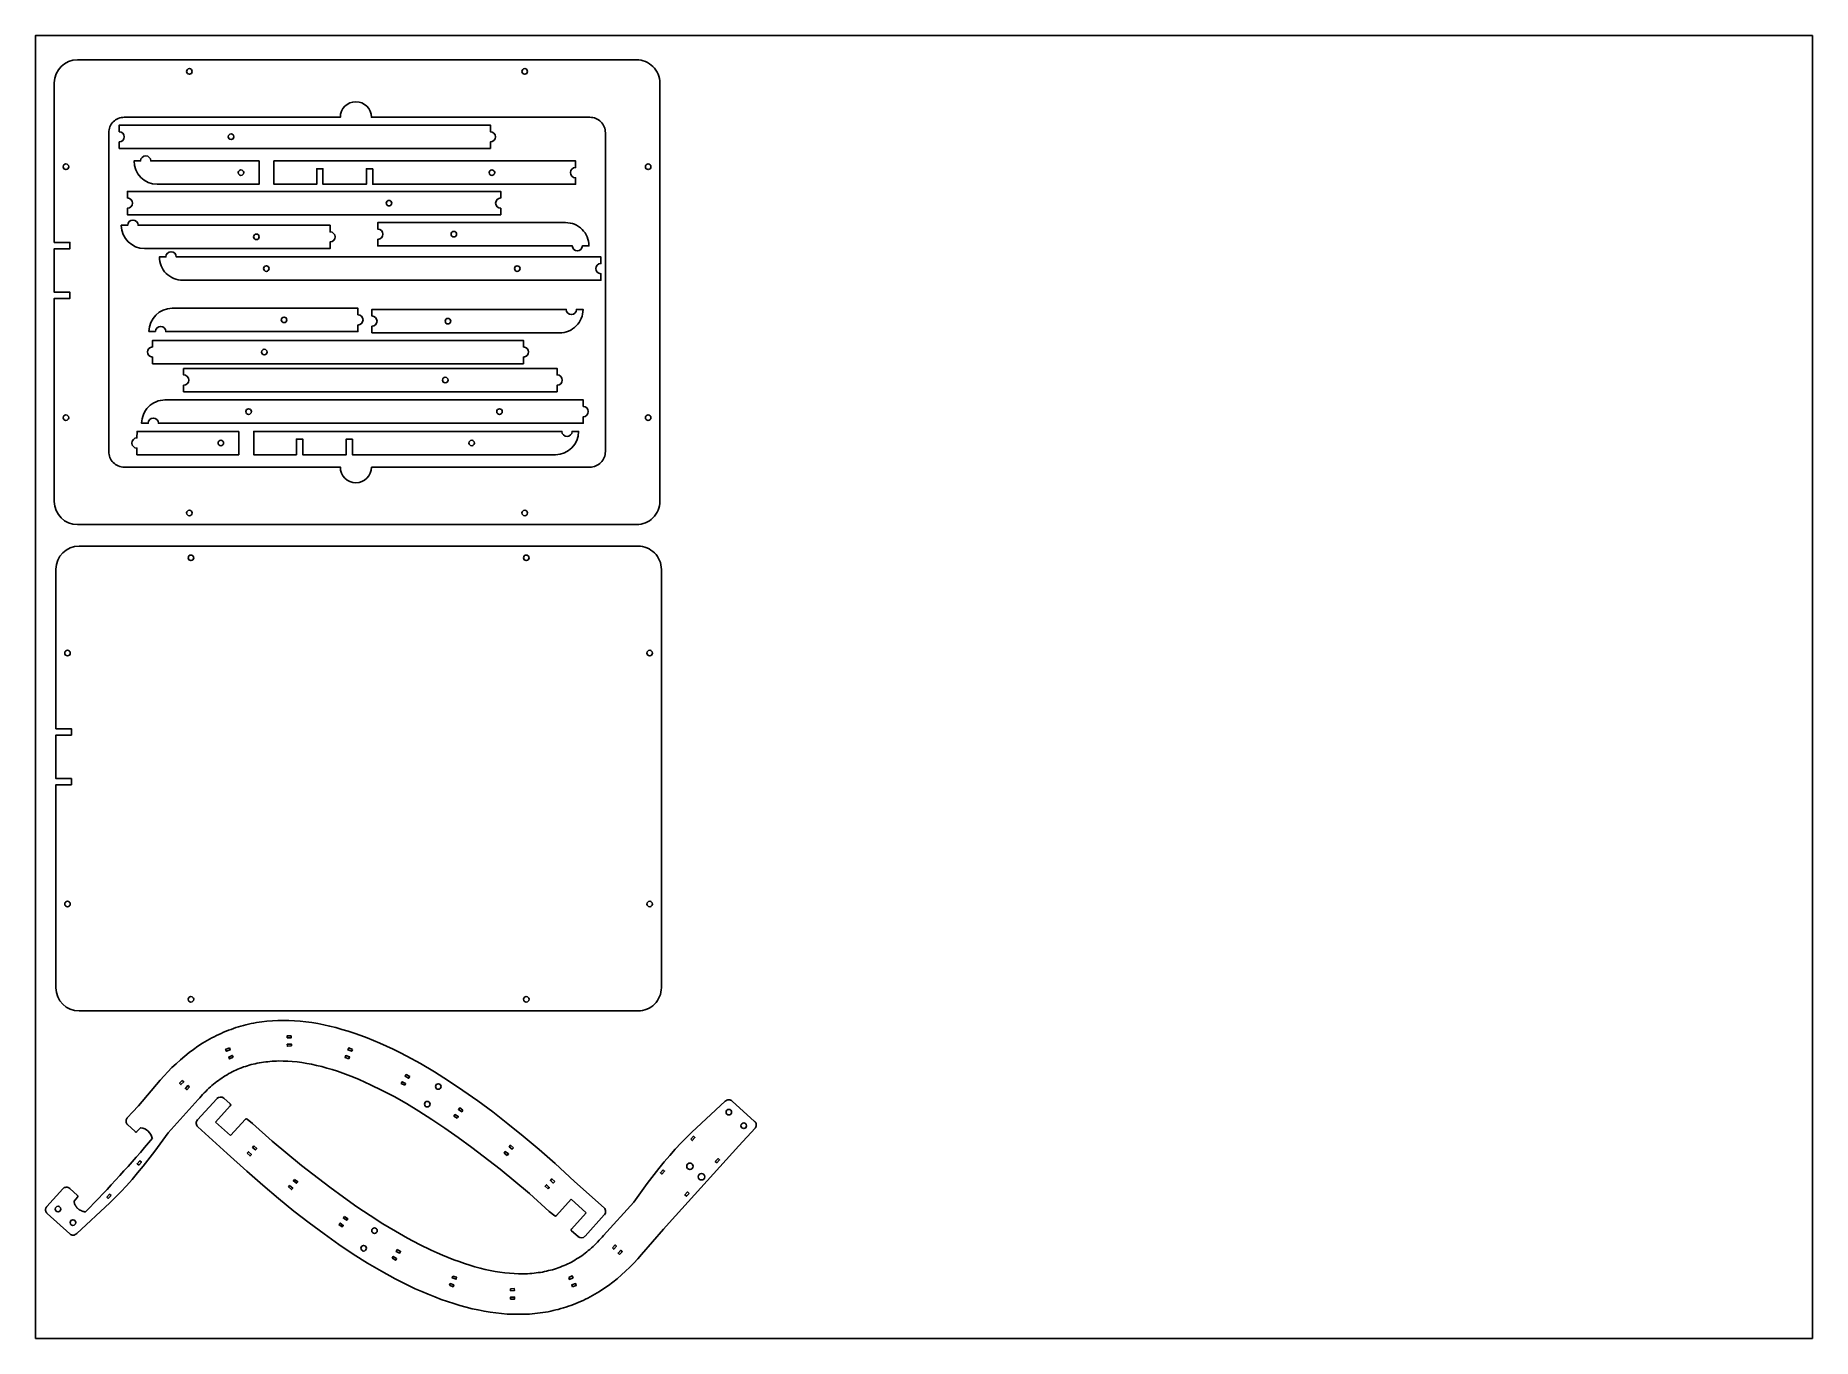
# Model space of a CAD drawing. Extents: x -4135 to -2992, y 142 to 980.
import ezdxf

# ---------------------------------------------------------------- set-up
doc = ezdxf.new("R2010")
doc.units = 0
doc.layers.add('FAB_2$_CUT_2', color=1, linetype='CONTINUOUS')

msp = doc.modelspace()

# ---------------------------------------------------------------- linework, layer by layer
at = {"layer": 'FAB_2$_CUT_2'}
for p, q in [((-4068.6, 292), (-4072.4, 287.9)), ((-4030.1, 296), (-4049.5, 274.6)), ((-4018.2, 296.5), (-4030.6, 282.8)), ((-4019, 281.5), (-4009.5, 292)), ((-4069.5, 275.3), (-4067, 277.9)), ((-4030.4, 278.3), (-4011.5, 261.3)), ((-4019, 281.5), (-4009.3, 272.8)), ((-3999.7, 283.3), (-4009.3, 272.8)), ((-3995.1, 280.6), (-3998.6, 283.4)), ((-3995.1, 280.6), (-3982.5, 269.1)), ((-4011.5, 261.3), (-3998.9, 249.8)), ((-3788, 243.3), (-3800.6, 254.8)), ((-3769.1, 226.3), (-3788, 243.3)), ((-4110, 230.5), (-4107.7, 233.2)), ((-3804.4, 224), (-3817, 235.5)), ((-3799.7, 221.3), (-3790.2, 231.8)), ((-3780.5, 223.1), (-3790.2, 231.8)), ((-3769.4, 208.6), (-3750, 230)), ((-3804.4, 224), (-3800.8, 221.2)), ((-3780.5, 223.1), (-3790, 212.6)), ((-3781.3, 208.1), (-3768.9, 221.8))]:
    msp.add_line(p, q, dxfattribs=at)
for points in [[(-4134.8, 142.3), (-2991.8, 142.3), (-2991.8, 980.3), (-4134.8, 980.3)], [(-3970.3, 336.9), (-3970.3, 335.7), (-3972.9, 335.7), (-3972.8, 337)], [(-3970.2, 330.4), (-3972.7, 330.2), (-3972.8, 331.5), (-3970.2, 331.6)], [(-4010.1, 329.1), (-4009.6, 327.9), (-4012, 327), (-4012.5, 328.2)], [(-4007.6, 323.2), (-4010, 322.1), (-4010.5, 323.3), (-4008.2, 324.3)], [(-3933.2, 322.2), (-3935.6, 323), (-3935.2, 324.2), (-3932.8, 323.4)], [(-3930.9, 328.1), (-3931.4, 327), (-3933.8, 327.9), (-3933.3, 329.1)], [(-3894.1, 310.7), (-3894.8, 309.6), (-3897, 310.9), (-3896.3, 312)], [(-4040.4, 308.3), (-4039.4, 307.4), (-4041.2, 305.6), (-4042.1, 306.5)], [(-4035.8, 304.1), (-4037.5, 302.2), (-4038.4, 303), (-4036.7, 304.9)], [(-3897.3, 305.1), (-3899.5, 306.3), (-3898.9, 307.4), (-3896.7, 306.2)], [(-3863.5, 283.9), (-3865.6, 285.3), (-3864.9, 286.3), (-3862.8, 284.9)], [(-3859.9, 289.1), (-3860.6, 288.1), (-3862.7, 289.6), (-3861.9, 290.6)], [(-3994.4, 266.1), (-3992.5, 264.4), (-3993.3, 263.5), (-3995.2, 265.2)], [(-3827.4, 264.9), (-3828.2, 264), (-3830.1, 265.6), (-3829.3, 266.6)], [(-3713.2, 270.4), (-3711.5, 272.3), (-3710.6, 271.5), (-3712.3, 269.6)], [(-4068.4, 253.8), (-4069.4, 254.7), (-4067.6, 256.6), (-4066.7, 255.7)], [(-3998.6, 261.4), (-3997.8, 262.4), (-3995.9, 260.7), (-3996.8, 259.7)], [(-3831.3, 260), (-3833.3, 261.5), (-3832.6, 262.5), (-3830.5, 261)], [(-3696.5, 255.3), (-3697.5, 256.1), (-3695.7, 258), (-3694.8, 257.1)], [(-3972.1, 239.7), (-3971.3, 240.6), (-3969.3, 239), (-3970.2, 238)], [(-3968.2, 244.6), (-3966.1, 243.1), (-3966.9, 242.1), (-3968.9, 243.6)], [(-3805.1, 238.5), (-3807, 240.2), (-3806.1, 241.1), (-3804.3, 239.4)], [(-3800.8, 243.2), (-3801.7, 242.2), (-3803.6, 243.9), (-3802.7, 244.9)], [(-3731.1, 250.8), (-3730.1, 249.9), (-3731.8, 248), (-3732.8, 248.9)], [(-4086.2, 234.2), (-4088, 232.3), (-4088.9, 233.1), (-4087.2, 235)], [(-3714.4, 235.6), (-3716.1, 233.7), (-3717, 234.6), (-3715.3, 236.5)], [(-3936, 220.7), (-3933.9, 219.3), (-3934.6, 218.3), (-3936.7, 219.6)], [(-3939.6, 215.5), (-3938.9, 216.5), (-3936.8, 215), (-3937.6, 214)], [(-3905.3, 193.9), (-3904.7, 195), (-3902.5, 193.7), (-3903.1, 192.6)], [(-3902.2, 199.5), (-3900, 198.3), (-3900.6, 197.2), (-3902.8, 198.3)], [(-3763.7, 200.5), (-3762, 202.4), (-3761.1, 201.6), (-3762.8, 199.7)], [(-3759.1, 196.3), (-3760, 197.2), (-3758.3, 199), (-3757.4, 198.1)], [(-3868.5, 176.5), (-3868, 177.6), (-3865.7, 176.7), (-3866.2, 175.5)], [(-3866.3, 182.4), (-3863.9, 181.6), (-3864.3, 180.4), (-3866.7, 181.2)], [(-3829.3, 174.2), (-3826.8, 174.4), (-3826.7, 173.1), (-3829.2, 173)], [(-3791.8, 181.4), (-3789.5, 182.5), (-3789, 181.3), (-3791.3, 180.3)], [(-3789.4, 175.5), (-3789.8, 176.7), (-3787.4, 177.6), (-3787, 176.4)], [(-3829.2, 167.6), (-3829.2, 168.9), (-3826.6, 168.9), (-3826.6, 167.6)]]:
    msp.add_lwpolyline(points, close=True, dxfattribs=at)
for points in [[(-3810.5, 665.7), (-3748.2, 665.7, 0.414214), (-3733.2, 680.7), (-3733.2, 949.7, 0.414214), (-3748.2, 964.7), (-3810.5, 964.7), (-4107.7, 964.7, 0.410961), (-4122.7, 949.8), (-4122.7, 847.2), (-4112.7, 847.2), (-4112.7, 843.2), (-4122.7, 843.2), (-4122.7, 815.2), (-4112.7, 815.2), (-4112.7, 811.2), (-4122.7, 811.2), (-4122.7, 680.5, 0.410961), (-4107.7, 665.7)], [(-3918.7, 702.7, -1), (-3938.7, 702.7), (-4077.7, 702.7, -0.414214), (-4087.7, 712.7), (-4087.7, 917.7, -0.414214), (-4077.7, 927.7), (-3938.7, 927.7, -1), (-3918.7, 927.7), (-3810.5, 927.7), (-3778.2, 927.7, -0.414214), (-3768.2, 917.7), (-3768.2, 712.7, -0.414214), (-3778.2, 702.7)], [(-3842.2, 907.7), (-3842.2, 911.9, 1), (-3842.2, 918.4), (-3842.2, 922.7), (-4080.9, 922.7), (-4080.9, 918.4, -1), (-4080.9, 911.9), (-4080.9, 907.7)], [(-4056.4, 899.6), (-4060.6, 899.6, 1), (-4067.2, 899.6), (-4071.4, 899.6, 0.410961), (-4056.6, 884.6), (-3991, 884.6), (-3991, 899.6)], [(-3917.9, 894.6), (-3917.9, 884.6), (-3787.4, 884.6), (-3787.4, 888.8, -1), (-3787.4, 895.4), (-3787.4, 899.6), (-3981.4, 899.6), (-3981.4, 884.6), (-3953.9, 884.6), (-3953.9, 894.6), (-3949.9, 894.6), (-3949.9, 884.6), (-3921.9, 884.6), (-3921.9, 894.6)], [(-3892.3, 865), (-3835.5, 865), (-3835.5, 869.2, -1), (-3835.5, 875.8), (-3835.5, 880), (-4075.7, 880), (-4075.7, 875.8, -1), (-4075.7, 869.2), (-4075.7, 865)], [(-4064.6, 843.3), (-3945.3, 843.3), (-3945.3, 847.5, 1), (-3945.3, 854), (-3945.3, 858.3), (-4064.6, 858.3), (-4068.8, 858.3, 1), (-4075.4, 858.3), (-4079.6, 858.3), (-4079.6, 858.1, 0.410961)], [(-3850.5, 845), (-3793.8, 845), (-3789.5, 845, 1), (-3783, 845), (-3778.8, 845, 0.414214), (-3793.8, 860), (-3914.6, 860), (-3914.6, 855.8, -1), (-3914.6, 849.2), (-3914.6, 845)], [(-4040.1, 822.9), (-3771.1, 822.9), (-3771.1, 827.1, -1), (-3771.1, 833.6), (-3771.1, 837.9), (-4040.1, 837.9), (-4044.3, 837.9, 1), (-4050.9, 837.9), (-4055.1, 837.9, 0.414214)], [(-4046.8, 804.9, 0.410967), (-4061.8, 790), (-4057.6, 790, -1), (-4051, 789.9), (-4046.8, 789.9), (-3927.4, 789.9), (-3927.4, 794.1, 1), (-3927.4, 800.7), (-3927.4, 804.9)], [(-3854.4, 789.1), (-3797.6, 789.1, 0.414214), (-3782.6, 804.1), (-3786.8, 804.1, -1), (-3793.4, 804.1), (-3797.6, 804.1), (-3918.4, 804.1), (-3918.4, 799.9, -1), (-3918.4, 793.3), (-3918.4, 789.1)], [(-3820.9, 769.2), (-3820.9, 773.5, 1), (-3820.9, 780), (-3820.9, 784.2), (-4059.5, 784.2), (-4059.5, 780, 1), (-4059.5, 773.5), (-4059.5, 769.2)], [(-4039.5, 766.2), (-4039.5, 762, -1), (-4039.5, 755.4), (-4039.5, 751.2), (-3799.3, 751.2), (-3799.3, 755.4, 1), (-3799.3, 762), (-3799.3, 766.2)], [(-4051.5, 745.9, 0.414214), (-4066.5, 730.9), (-4062.3, 730.9, -1), (-4055.7, 730.9), (-4051.5, 730.9), (-3782.5, 730.9), (-3782.5, 735.1, 1), (-3782.5, 741.7), (-3782.5, 745.9)], [(-4004, 725.7), (-4069.4, 725.7), (-4069.5, 721.5, 1), (-4069.5, 714.9), (-4069.6, 710.7), (-4004, 710.7)], [(-3930.9, 720.7), (-3930.9, 710.7), (-3800.2, 710.7, 0.410961), (-3785.4, 725.7), (-3789.6, 725.7, -1), (-3796.2, 725.7), (-3800.4, 725.7), (-3994.4, 725.7), (-3994.4, 710.7), (-3966.9, 710.7), (-3966.9, 720.7), (-3962.9, 720.7), (-3962.9, 710.7), (-3934.9, 710.7), (-3934.9, 720.7)], [(-3823.1, 352.9), (-3747.2, 352.9, 0.414214), (-3732.2, 367.9), (-3732.2, 636.9, 0.414214), (-3747.2, 651.9), (-3823.1, 651.9), (-4106.7, 651.9, 0.410961), (-4121.7, 637), (-4121.7, 534.4), (-4111.7, 534.4), (-4111.7, 530.4), (-4121.7, 530.4), (-4121.7, 502.4), (-4111.7, 502.4), (-4111.7, 498.4), (-4121.7, 498.4), (-4121.7, 367.7, 0.410961), (-4106.7, 352.9)]]:
    msp.add_lwpolyline(points, format="xyb", close=True, dxfattribs=at)
for points in [[(-3800.6, 254.8), (-3810.9, 263.8), (-3821, 272.3), (-3830.9, 280.4), (-3840.7, 288), (-3850.3, 295.1), (-3859.8, 301.8), (-3869.1, 308), (-3878.2, 313.8), (-3887.2, 319.1), (-3896, 323.9), (-3900.4, 326.1), (-3904.7, 328.3), (-3909, 330.3), (-3913.2, 332.2), (-3917.4, 333.9), (-3921.5, 335.6), (-3925.6, 337.2), (-3929.7, 338.6), (-3933.7, 339.9), (-3937.7, 341.1), (-3941.6, 342.2), (-3945.6, 343.2), (-3949.4, 344), (-3953.2, 344.8), (-3957, 345.4), (-3960.8, 345.9), (-3964.5, 346.3), (-3968.1, 346.6), (-3971.8, 346.8), (-3975.4, 346.8), (-3978.9, 346.8), (-3982.4, 346.6), (-3985.9, 346.3), (-3989.3, 345.9), (-3992.7, 345.4), (-3994.4, 345.1), (-3996, 344.8), (-3997.7, 344.4), (-3999.4, 344), (-4001, 343.6), (-4002.6, 343.1), (-4004.2, 342.7), (-4005.9, 342.2), (-4007.5, 341.6), (-4009, 341.1), (-4010.6, 340.5), (-4012.2, 339.9), (-4013.8, 339.2), (-4015.3, 338.5), (-4016.9, 337.8), (-4018.4, 337.1), (-4019.9, 336.3), (-4021.4, 335.6), (-4024.4, 333.9), (-4027.4, 332.1), (-4030.3, 330.2), (-4033.2, 328.2), (-4036, 326.1), (-4038.8, 323.9), (-4041.6, 321.5), (-4044.3, 319), (-4047, 316.5), (-4049.6, 313.8), (-4052.1, 311.1), (-4054.5, 308.4), (-4068.6, 292)], [(-4030.1, 296), (-4029.1, 297.1), (-4028.2, 298.2), (-4027.3, 299.2), (-4026.3, 300.2), (-4025.3, 301.2), (-4024.3, 302.2), (-4023.3, 303.2), (-4022.3, 304.1), (-4021.3, 305), (-4020.3, 305.8), (-4019.3, 306.7), (-4018.2, 307.5), (-4017.1, 308.3), (-4016.1, 309.1), (-4015, 309.8), (-4013.9, 310.5), (-4012.8, 311.2), (-4011.6, 311.9), (-4010.5, 312.6), (-4009.4, 313.2), (-4008.2, 313.8), (-4007, 314.4), (-4005.9, 314.9), (-4004.7, 315.4), (-4003.5, 315.9), (-4002.2, 316.4), (-4001, 316.9), (-3999.8, 317.3), (-3998.5, 317.7), (-3997.3, 318.1), (-3996, 318.4), (-3994.7, 318.7), (-3993.4, 319), (-3992.1, 319.3), (-3990.8, 319.6), (-3989.4, 319.8), (-3988.1, 320), (-3986.7, 320.2), (-3985.4, 320.3), (-3984, 320.5), (-3982.6, 320.6), (-3981.2, 320.7), (-3979.8, 320.7), (-3978.4, 320.8), (-3975.5, 320.7), (-3972.5, 320.6), (-3969.6, 320.4), (-3966.5, 320.1), (-3963.5, 319.7), (-3960.3, 319.2), (-3957.2, 318.6), (-3954, 317.9), (-3950.7, 317.1), (-3947.4, 316.2), (-3944, 315.2), (-3940.6, 314.1), (-3937.2, 312.9), (-3933.7, 311.6), (-3930.2, 310.3), (-3926.6, 308.8), (-3923, 307.2), (-3919.3, 305.5), (-3911.8, 301.8), (-3904.1, 297.8), (-3896.2, 293.3), (-3888.2, 288.5), (-3879.9, 283.2), (-3871.5, 277.6), (-3862.9, 271.5), (-3854.1, 265.1), (-3835.9, 251.1), (-3817, 235.5)], [(-4068.6, 292), (-4075.8, 284.2), (-4075.8, 284.1), (-4075.9, 284), (-4075.9, 284), (-4075.9, 283.9), (-4076, 283.9), (-4076, 283.8), (-4076.1, 283.7), (-4076.1, 283.7), (-4076.1, 283.6), (-4076.2, 283.5), (-4076.2, 283.5), (-4076.3, 283.4), (-4076.3, 283.3), (-4076.3, 283.3), (-4076.3, 283.2), (-4076.4, 283.1), (-4076.4, 283), (-4076.4, 283), (-4076.4, 282.9), (-4076.5, 282.8), (-4076.5, 282.7), (-4076.5, 282.7), (-4076.5, 282.6), (-4076.5, 282.5), (-4076.5, 282.4), (-4076.5, 282.3), (-4076.5, 282.2), (-4076.5, 282.2), (-4076.5, 282.1), (-4076.5, 282), (-4076.5, 281.9), (-4076.5, 281.8), (-4076.5, 281.8), (-4076.5, 281.7), (-4076.5, 281.6), (-4076.5, 281.5), (-4076.5, 281.4), (-4076.5, 281.3), (-4076.4, 281.3), (-4076.4, 281.2), (-4076.4, 281.1), (-4076.4, 281), (-4076.3, 281), (-4076.3, 280.9), (-4076.3, 280.8), (-4076.3, 280.7), (-4076.2, 280.7), (-4076.2, 280.6), (-4076.1, 280.5), (-4076.1, 280.5), (-4076.1, 280.4), (-4076, 280.3), (-4076, 280.3), (-4075.9, 280.2), (-4075.9, 280.1), (-4075.9, 280.1), (-4075.8, 280), (-4075.8, 280), (-4075.7, 279.9), (-4075.7, 279.9), (-4075.6, 279.8), (-4075.6, 279.8), (-4070.6, 275.3)], [(-4009.5, 292), (-4009.4, 292), (-4009.4, 292), (-4009.4, 292), (-4009.4, 292), (-4009.4, 292), (-4009.4, 292), (-4009.4, 292.1), (-4009.4, 292.1), (-4009.3, 292.1), (-4009.3, 292.1), (-4009.3, 292.1), (-4009.3, 292.1), (-4009.3, 292.2), (-4009.3, 292.2), (-4009.3, 292.2), (-4009.3, 292.2), (-4009.3, 292.2), (-4009.3, 292.3), (-4009.3, 292.3), (-4009.3, 292.3), (-4009.3, 292.3), (-4009.3, 292.3), (-4009.3, 292.4), (-4009.3, 292.4), (-4009.3, 292.4), (-4009.2, 292.4), (-4009.2, 292.4), (-4009.2, 292.5), (-4009.2, 292.5), (-4009.2, 292.5), (-4009.2, 292.5), (-4009.2, 292.5), (-4009.2, 292.6), (-4009.2, 292.6), (-4009.3, 292.6), (-4009.3, 292.6), (-4009.3, 292.6), (-4009.3, 292.6), (-4009.3, 292.7), (-4009.3, 292.7), (-4009.3, 292.7), (-4009.3, 292.7), (-4009.3, 292.7), (-4009.3, 292.8), (-4009.3, 292.8), (-4009.3, 292.8), (-4009.3, 292.8), (-4009.3, 292.8), (-4009.3, 292.9), (-4009.3, 292.9), (-4009.4, 292.9), (-4009.4, 292.9), (-4009.4, 292.9), (-4009.4, 292.9), (-4009.4, 293), (-4009.4, 293), (-4009.4, 293), (-4009.4, 293), (-4009.4, 293), (-4009.5, 293), (-4009.5, 293), (-4009.5, 293.1), (-4009.5, 293.1), (-4013.7, 296.8)], [(-3769.4, 208.6), (-3770.3, 207.5), (-3771.3, 206.4), (-3772.2, 205.4), (-3773.2, 204.3), (-3774.2, 203.4), (-3775.1, 202.4), (-3776.1, 201.4), (-3777.1, 200.5), (-3778.2, 199.6), (-3779.2, 198.8), (-3780.2, 197.9), (-3781.3, 197.1), (-3782.3, 196.3), (-3783.4, 195.5), (-3784.5, 194.8), (-3785.6, 194.1), (-3786.7, 193.4), (-3787.8, 192.7), (-3789, 192), (-3790.1, 191.4), (-3791.3, 190.8), (-3792.4, 190.2), (-3793.6, 189.7), (-3794.8, 189.2), (-3796, 188.7), (-3797.2, 188.2), (-3798.5, 187.7), (-3799.7, 187.3), (-3801, 186.9), (-3802.2, 186.5), (-3803.5, 186.2), (-3804.8, 185.9), (-3806.1, 185.5), (-3807.4, 185.3), (-3808.7, 185), (-3810, 184.8), (-3811.4, 184.6), (-3812.7, 184.4), (-3814.1, 184.2), (-3815.5, 184.1), (-3816.9, 184), (-3818.3, 183.9), (-3819.7, 183.9), (-3821.1, 183.8), (-3824, 183.9), (-3826.9, 184), (-3829.9, 184.2), (-3832.9, 184.5), (-3836, 184.9), (-3839.1, 185.4), (-3842.3, 186), (-3845.5, 186.7), (-3848.8, 187.5), (-3852.1, 188.4), (-3855.4, 189.4), (-3858.8, 190.5), (-3862.3, 191.7), (-3865.8, 192.9), (-3869.3, 194.3), (-3872.9, 195.8), (-3876.5, 197.4), (-3880.2, 199.1), (-3887.7, 202.8), (-3895.4, 206.8), (-3903.3, 211.3), (-3911.3, 216.1), (-3919.6, 221.4), (-3928, 227), (-3936.6, 233.1), (-3945.4, 239.5), (-3963.6, 253.5), (-3982.5, 269.1)], [(-3998.9, 249.8), (-3988.6, 240.8), (-3978.5, 232.3), (-3968.6, 224.2), (-3958.8, 216.6), (-3949.1, 209.5), (-3939.7, 202.8), (-3930.4, 196.6), (-3921.2, 190.8), (-3912.3, 185.5), (-3903.4, 180.7), (-3899.1, 178.5), (-3894.8, 176.3), (-3890.5, 174.3), (-3886.3, 172.4), (-3882.1, 170.7), (-3878, 169), (-3873.9, 167.4), (-3869.8, 166), (-3865.8, 164.7), (-3861.8, 163.5), (-3857.8, 162.4), (-3853.9, 161.4), (-3850.1, 160.6), (-3846.2, 159.8), (-3842.4, 159.2), (-3838.7, 158.7), (-3835, 158.3), (-3831.3, 158), (-3827.7, 157.8), (-3824.1, 157.8), (-3820.6, 157.8), (-3817.1, 158), (-3813.6, 158.3), (-3810.2, 158.7), (-3806.8, 159.2), (-3805.1, 159.5), (-3803.4, 159.8), (-3801.8, 160.2), (-3800.1, 160.6), (-3798.5, 161), (-3796.8, 161.5), (-3795.2, 161.9), (-3793.6, 162.4), (-3792, 163), (-3790.4, 163.5), (-3788.8, 164.1), (-3787.3, 164.7), (-3785.7, 165.4), (-3784.2, 166.1), (-3782.6, 166.8), (-3781.1, 167.5), (-3779.6, 168.2), (-3778.1, 169), (-3775.1, 170.7), (-3772.1, 172.5), (-3769.2, 174.4), (-3766.3, 176.4), (-3763.5, 178.5), (-3760.7, 180.7), (-3757.9, 183.1), (-3755.2, 185.6), (-3752.5, 188.1), (-3749.9, 190.8), (-3747.4, 193.5), (-3744.9, 196.2), (-3730.8, 212.6)], [(-4107.7, 233.2), (-4107.7, 233.2), (-4107.7, 233.2), (-4107.7, 233.2), (-4107.7, 233.2), (-4107.7, 233.2), (-4107.7, 233.2), (-4107.7, 233.3), (-4107.6, 233.3), (-4107.6, 233.3), (-4107.6, 233.3), (-4107.6, 233.3), (-4107.6, 233.3), (-4107.6, 233.4), (-4107.6, 233.4), (-4107.6, 233.4), (-4107.6, 233.4), (-4107.6, 233.4), (-4107.6, 233.4), (-4107.6, 233.5), (-4107.6, 233.5), (-4107.6, 233.5), (-4107.6, 233.5), (-4107.6, 233.5), (-4107.5, 233.6), (-4107.5, 233.6), (-4107.5, 233.6), (-4107.5, 233.6), (-4107.5, 233.6), (-4107.5, 233.7), (-4107.5, 233.7), (-4107.5, 233.7), (-4107.5, 233.7), (-4107.5, 233.7), (-4107.5, 233.8), (-4107.5, 233.8), (-4107.6, 233.8), (-4107.6, 233.8), (-4107.6, 233.8), (-4107.6, 233.9), (-4107.6, 233.9), (-4107.6, 233.9), (-4107.6, 233.9), (-4107.6, 233.9), (-4107.6, 234), (-4107.6, 234), (-4107.6, 234), (-4107.6, 234), (-4107.6, 234), (-4107.6, 234), (-4107.6, 234.1), (-4107.7, 234.1), (-4107.7, 234.1), (-4107.7, 234.1), (-4107.7, 234.1), (-4107.7, 234.1), (-4107.7, 234.2), (-4107.7, 234.2), (-4107.7, 234.2), (-4107.7, 234.2), (-4107.8, 234.2), (-4107.8, 234.2), (-4107.8, 234.2), (-4107.8, 234.2), (-4112.7, 238.7)], [(-4102.6, 223.7), (-4102.9, 223.8), (-4103.3, 223.8), (-4103.6, 223.9), (-4103.9, 224), (-4104.3, 224), (-4104.6, 224.1), (-4104.8, 224.2), (-4104.9, 224.3), (-4105.1, 224.3), (-4105.2, 224.4), (-4105.4, 224.4), (-4105.5, 224.5), (-4105.7, 224.6), (-4105.9, 224.7), (-4106, 224.7), (-4106.2, 224.8), (-4106.3, 224.9), (-4106.4, 225), (-4106.6, 225.1), (-4106.7, 225.2), (-4106.9, 225.3), (-4107, 225.3), (-4107.1, 225.5), (-4107.3, 225.6), (-4107.4, 225.7), (-4107.5, 225.8), (-4107.6, 225.9), (-4107.8, 226), (-4107.9, 226.1), (-4108, 226.2), (-4108.1, 226.4), (-4108.2, 226.5), (-4108.3, 226.6), (-4108.4, 226.8), (-4108.5, 226.9), (-4108.6, 227), (-4108.7, 227.2), (-4108.8, 227.3), (-4108.9, 227.5), (-4109, 227.6), (-4109.1, 227.8), (-4109.1, 227.9), (-4109.2, 228.1), (-4109.3, 228.2), (-4109.4, 228.4), (-4109.4, 228.5), (-4109.6, 228.8), (-4109.7, 229.2), (-4109.8, 229.5), (-4109.9, 229.8), (-4110, 230.1), (-4110, 230.5)], [(-3790, 212.6), (-3790, 212.6), (-3790, 212.6), (-3790.1, 212.6), (-3790.1, 212.6), (-3790.1, 212.6), (-3790.1, 212.6), (-3790.1, 212.5), (-3790.1, 212.5), (-3790.1, 212.5), (-3790.1, 212.5), (-3790.1, 212.5), (-3790.2, 212.4), (-3790.2, 212.4), (-3790.2, 212.4), (-3790.2, 212.4), (-3790.2, 212.4), (-3790.2, 212.4), (-3790.2, 212.3), (-3790.2, 212.3), (-3790.2, 212.3), (-3790.2, 212.3), (-3790.2, 212.3), (-3790.2, 212.2), (-3790.2, 212.2), (-3790.2, 212.2), (-3790.2, 212.2), (-3790.2, 212.2), (-3790.2, 212.1), (-3790.2, 212.1), (-3790.2, 212.1), (-3790.2, 212.1), (-3790.2, 212.1), (-3790.2, 212), (-3790.2, 212), (-3790.2, 212), (-3790.2, 212), (-3790.2, 212), (-3790.2, 211.9), (-3790.2, 211.9), (-3790.2, 211.9), (-3790.2, 211.9), (-3790.2, 211.9), (-3790.2, 211.9), (-3790.2, 211.8), (-3790.2, 211.8), (-3790.2, 211.8), (-3790.2, 211.8), (-3790.2, 211.8), (-3790.1, 211.7), (-3790.1, 211.7), (-3790.1, 211.7), (-3790.1, 211.7), (-3790.1, 211.7), (-3790.1, 211.7), (-3790.1, 211.6), (-3790.1, 211.6), (-3790.1, 211.6), (-3790, 211.6), (-3790, 211.6), (-3790, 211.6), (-3790, 211.6), (-3790, 211.5), (-3790, 211.5), (-3785.8, 207.8)]]:
    msp.add_lwpolyline(points, dxfattribs=at)
for points in [[(-3730.8, 212.6), (-3727.1, 216.7), (-3682.3, 266.1), (-3671.9, 277.5), (-3671.9, 277.6), (-3671.8, 277.6), (-3671.8, 277.7), (-3671.7, 277.7), (-3671.7, 277.8), (-3671.7, 277.8), (-3671.6, 277.9), (-3671.6, 278), (-3671.5, 278), (-3671.5, 278.1), (-3671.5, 278.2), (-3671.4, 278.2), (-3671.4, 278.3), (-3671.4, 278.4), (-3671.4, 278.5), (-3671.3, 278.5), (-3671.3, 278.6), (-3671.3, 278.7), (-3671.3, 278.8), (-3671.2, 278.8), (-3671.2, 278.9), (-3671.2, 279), (-3671.2, 279.1), (-3671.2, 279.2), (-3671.2, 279.2), (-3671.2, 279.3), (-3671.2, 279.4), (-3671.2, 279.5), (-3671.2, 279.6), (-3671.2, 279.7), (-3671.2, 279.7), (-3671.2, 279.8), (-3671.2, 279.9), (-3671.2, 280), (-3671.2, 280.1), (-3671.2, 280.1), (-3671.2, 280.2), (-3671.2, 280.3), (-3671.3, 280.4), (-3671.3, 280.5), (-3671.3, 280.5), (-3671.3, 280.6), (-3671.3, 280.7), (-3671.4, 280.8), (-3671.4, 280.8), (-3671.4, 280.9), (-3671.5, 281), (-3671.5, 281.1), (-3671.5, 281.1), (-3671.6, 281.2), (-3671.6, 281.3), (-3671.7, 281.3), (-3671.7, 281.4), (-3671.8, 281.4), (-3671.8, 281.5), (-3671.8, 281.6), (-3671.9, 281.6), (-3671.9, 281.7), (-3672, 281.7), (-3672, 281.8), (-3672.1, 281.8), (-3672.1, 281.9), (-3672.2, 281.9), (-3686.6, 295, 0.414214), (-3691.1, 294.8), (-3712.5, 275), (-3718.9, 268.7), (-3719.5, 268.1), (-3723.3, 264.1), (-3726.8, 260), (-3730.3, 255.9), (-3733.9, 251.6), (-3741.3, 241.9), (-3750, 230)], [(-4117.2, 238.5), (-4127.5, 227.1), (-4127.6, 227), (-4127.6, 227), (-4127.7, 226.9), (-4127.7, 226.9), (-4127.8, 226.8), (-4127.8, 226.7), (-4127.9, 226.7), (-4127.9, 226.6), (-4127.9, 226.6), (-4128, 226.5), (-4128, 226.4), (-4128, 226.4), (-4128.1, 226.3), (-4128.1, 226.2), (-4128.1, 226.1), (-4128.1, 226.1), (-4128.2, 226), (-4128.2, 225.9), (-4128.2, 225.8), (-4128.2, 225.8), (-4128.3, 225.7), (-4128.3, 225.6), (-4128.3, 225.5), (-4128.3, 225.4), (-4128.3, 225.4), (-4128.3, 225.3), (-4128.3, 225.2), (-4128.3, 225.1), (-4128.3, 225), (-4128.3, 224.9), (-4128.3, 224.9), (-4128.3, 224.8), (-4128.3, 224.7), (-4128.3, 224.6), (-4128.3, 224.5), (-4128.3, 224.5), (-4128.3, 224.4), (-4128.2, 224.3), (-4128.2, 224.2), (-4128.2, 224.1), (-4128.2, 224.1), (-4128.2, 224), (-4128.1, 223.9), (-4128.1, 223.8), (-4128.1, 223.8), (-4128, 223.7), (-4128, 223.6), (-4128, 223.5), (-4127.9, 223.5), (-4127.9, 223.4), (-4127.8, 223.3), (-4127.8, 223.3), (-4127.8, 223.2), (-4127.7, 223.2), (-4127.7, 223.1), (-4127.6, 223), (-4127.6, 223), (-4127.5, 222.9), (-4127.5, 222.9), (-4127.4, 222.8), (-4127.4, 222.8), (-4127.3, 222.7), (-4127.3, 222.7), (-4112.8, 209.5, 0.414214), (-4108.3, 209.8), (-4087, 229.6), (-4080.5, 235.9), (-4080, 236.5), (-4076.2, 240.5), (-4072.6, 244.6), (-4069.1, 248.7), (-4065.6, 253), (-4058.1, 262.7), (-4049.5, 274.6)]]:
    msp.add_lwpolyline(points, format="xyb", dxfattribs=at)
for centre, radius in [((-4035.8, 957.2), 1.78), ((-3820.1, 957.2), 1.78), ((-4009, 915.2), 1.78), ((-4115.2, 895.9), 1.78), ((-4002.6, 892.1), 1.78), ((-3841.2, 892.1), 1.78), ((-3740.7, 895.9), 1.78), ((-3907.4, 872.5), 1.78), ((-3992.7, 850.8), 1.78), ((-3865.7, 852.5), 1.78), ((-3986.3, 830.4), 1.78), ((-3824.9, 830.4), 1.78), ((-3974.9, 797.4), 1.78), ((-3869.5, 796.6), 1.78), ((-3987.6, 776.7), 1.78), ((-3871.2, 758.7), 1.78), ((-4115.2, 734.5), 1.78), ((-3997.7, 738.4), 1.78), ((-3836.3, 738.4), 1.78), ((-3740.7, 734.5), 1.78), ((-4015.6, 718.2), 1.78), ((-3854.2, 718.2), 1.78), ((-4035.8, 673.2), 1.78), ((-3820.1, 673.2), 1.78), ((-4034.8, 644.4), 1.78), ((-3819.1, 644.4), 1.78), ((-4114.2, 583.1), 1.78), ((-3739.7, 583.1), 1.78), ((-4114.2, 421.7), 1.78), ((-3739.7, 421.7), 1.78), ((-4034.8, 360.4), 1.78), ((-3819.1, 360.4), 1.78), ((-3875.7, 304.3), 1.78), ((-3882.8, 293), 1.78), ((-3688.8, 287.8), 1.78), ((-3679.2, 279.1), 1.78), ((-3713.8, 253), 2.1), ((-3706.4, 246.3), 2.1), ((-4120.3, 225.5), 1.78), ((-4110.7, 216.8), 1.78), ((-3916.7, 211.6), 1.78), ((-3923.7, 200.3), 1.78)]:
    msp.add_circle(centre, radius, dxfattribs=at)
for centre, radius, start, end in [((-4015.8, 294.4), 3.18, 47.9609, 137.7788), ((-4070.1, 275.8), 0.794, 227.775, 316.0598), ((-4068.4, 268.9), 9.02, 13.9783, 81.5792), ((-4028.2, 280.7), 3.17, 137.7788, 227.9714), ((-3999.1, 282.8), 0.794, 48.9891, 137.7788), ((-4791.2, 891.8), 959.5, 315.8672, 319.6903), ((-4114.9, 236.4), 3.17, 47.7756, 137.7769), ((-3800.3, 221.8), 0.794, 228.9891, 317.7788), ((-3771.2, 223.9), 3.17, 317.7788, 47.9714), ((-3783.7, 210.2), 3.18, 227.9609, 317.7788)]:
    msp.add_arc(centre, radius, start, end, dxfattribs=at)

doc.saveas('drawing.dxf')
